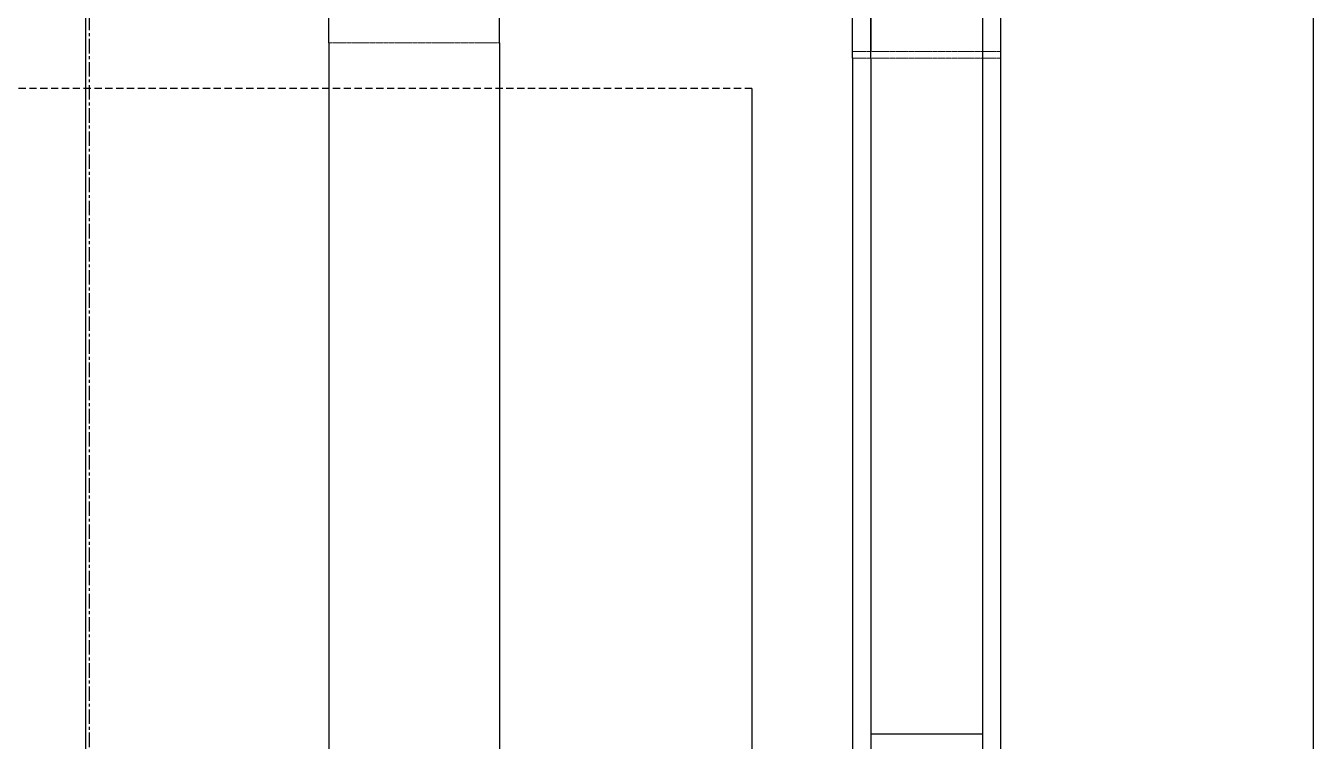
# Model space of a CAD drawing. Header units: millimetres. Extents: x -18594 to 273470, y -238787 to 48452.
# Drawn here: x 135922 to 137054, y -76037 to -75408 of the extents above; entities that cross this region are included whole.
import ezdxf

# ---------------------------------------------------------------- set-up
doc = ezdxf.new("R2010")
doc.units = ezdxf.units.MM
for name, pattern in [('Xref AGV layout$0$CENTERX2', [20.32, 12.7, -2.54, 2.54, -2.54]), ('Xref AGV layout$0$HIDDEN', [9.525, 6.35, -3.175]), ('Xref AGV layout$0$PHANTOM', [2.5, 1.25, -0.25, 0.25, -0.25, 0.25, -0.25])]:
    doc.linetypes.add(name, pattern=pattern)
doc.layers.add('AM_BOR', color=4, linetype='Continuous', lineweight=25)
doc.layers.add('Xref AGV layout$0$Ndc8_F_Fast', color=5, linetype='Continuous', true_color=0x0000ff)

# ---------------------------------------------------------------- blocks, each defined once
blk = doc.blocks.new('Xref AGV layout$0$A$C343F789C')
at = {"linetype": 'Xref AGV layout$0$HIDDEN'}
blk.add_line((2657.2, 563.4), (2657.2, 1728.4), dxfattribs=at)
at = {"color": 5, "linetype": 'Xref AGV layout$0$CENTERX2'}
blk.add_line((3879.2, 1145.9), (0, 1145.9), dxfattribs=at)
at = {"color": 7, "linetype": 'Continuous', "lineweight": 25}
for p, q in [((2697.2, 935.4), (357.2, 935.4)), ((2697.2, 935.4), (2727.2, 935.4)), ((2697.2, 785.4), (357.2, 785.4)), ((2697.2, 785.4), (2727.2, 785.4)), ((2683.6, 474.9), (1764.7, 474.9)), ((2683.6, 474.9), (2689.5, 474.9)), ((2689.5, 474.9), (3075.4, 474.9)), ((2683.6, 458.9), (1764.7, 458.9)), ((2089.7, 360.9), (2089.7, 458.9)), ((2683.6, 458.9), (2089.7, 458.9)), ((2683.6, 458.9), (2689.5, 458.9)), ((2689.5, 458.9), (3092.2, 458.9)), ((3094.2, 458.9), (2689.5, 458.9)), ((2683.6, 360.9), (1764.7, 360.9)), ((2683.6, 360.9), (2089.7, 360.9)), ((2689.5, 360.9), (2683.6, 360.9)), ((2978.2, 360.9), (2689.5, 360.9)), ((2683.6, 344.9), (1764.7, 344.9)), ((2689.5, 344.9), (2683.6, 344.9)), ((2978.2, 344.9), (2689.5, 344.9))]:
    blk.add_line(p, q, dxfattribs=at)
at = {"color": 8, "linetype": 'Xref AGV layout$0$PHANTOM', "lineweight": 18}
for p, q in [((2697.2, 785.4), (2697.2, 935.4)), ((2683.6, 458.9), (2683.6, 474.9)), ((2689.5, 458.9), (2689.5, 474.9)), ((2683.6, 360.9), (2683.6, 458.9)), ((2689.5, 360.9), (2689.5, 458.9)), ((2683.6, 360.9), (2683.6, 344.9)), ((2689.5, 360.9), (2689.5, 344.9))]:
    blk.add_line(p, q, dxfattribs=at)
blk.add_line((2657.2, 563.4), (1492.2, 563.4))
blk = doc.blocks.new('Xref AGV layout$0$Double AGV')
blk.add_lwpolyline([(31012.9, -233312), (37805.7, -233312), (37805.7, -235469.6), (31012.9, -235469.6)], close=True)
at = {"rotation": 180}
blk.add_blockref('Xref AGV layout$0$A$C343F789C', (37738.3, -233241.9), dxfattribs=at)
blk = doc.blocks.new('Xref AGV layout')
at = {"layer": 'Xref AGV layout$0$Ndc8_F_Fast'}
blk.add_lwpolyline([(135975, -78978), (135975, -71395)], dxfattribs=at)
at = {"rotation": 270}
blk.add_blockref('Xref AGV layout$0$Double AGV', (370365.8, -40382.1), dxfattribs=at)

msp = doc.modelspace()

# ---------------------------------------------------------------- block references
at = {"layer": 'AM_BOR'}
msp.add_blockref('Xref AGV layout', (0, 0), dxfattribs=at)

doc.saveas('drawing.dxf')
